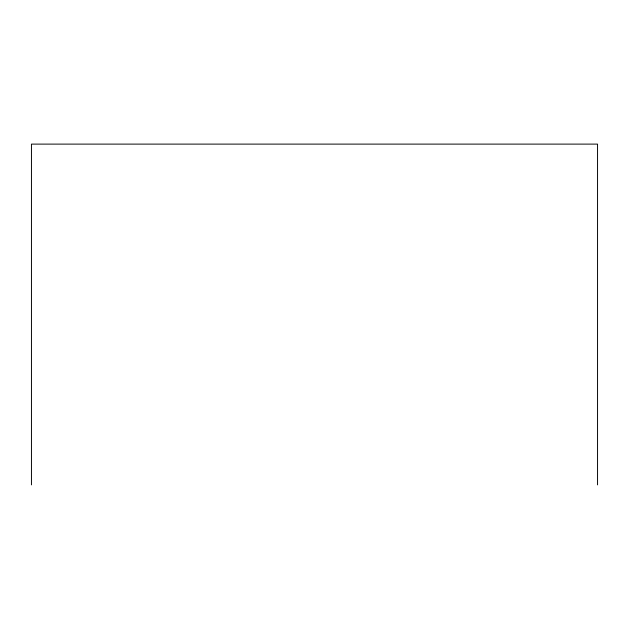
<?xml version="1.0" encoding="UTF-8"?>
<svg xmlns="http://www.w3.org/2000/svg" width="629" height="629" viewBox="0 0 629 629"><rect width="100%" height="100%" fill="white"/><g stroke="black" fill="none" stroke-linecap="round" stroke-linejoin="round"><path stroke-width="0.94" d="M597.55 484.888L597.55 144.112L31.45 144.112L31.45 484.888"/></g></svg>
